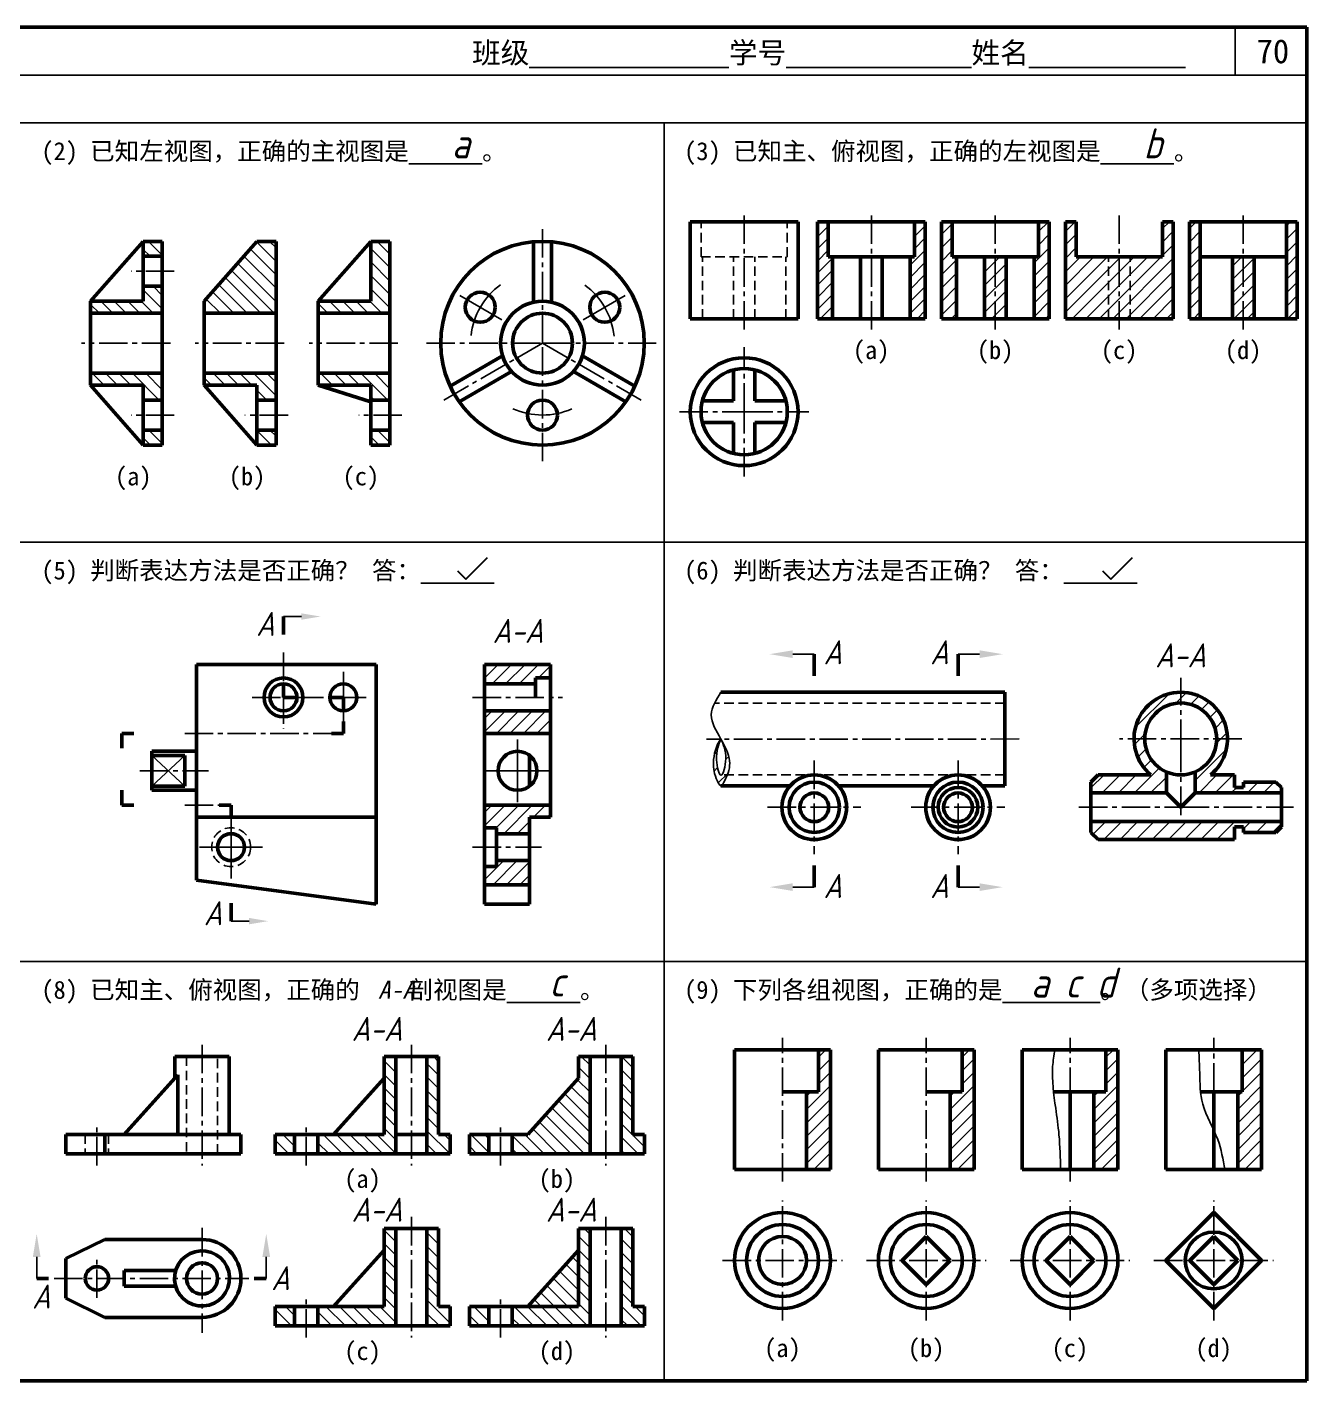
# Model space of a CAD drawing. Header units: millimetres. Extents: x 0 to 322, y 0 to 226.
# Drawn here: x 108.3 to 322, y 0 to 226 of the extents above; entities that cross this region are included whole.
import ezdxf

# ---------------------------------------------------------------- set-up
doc = ezdxf.new("R2010")
doc.units = ezdxf.units.MM
doc.header["$LTSCALE"] = 0.25
doc.linetypes.add('CENTER2', pattern=[28.575, 19.05, -3.175, 3.175, -3.175])
doc.linetypes.add('HIDDEN', pattern=[9.525, 6.35, -3.175])
for name, color, linetype in [('点画线层', 7, 'CENTER2'), ('细实线层', 7, 'Continuous'), ('虚线层', 7, 'HIDDEN')]:
    doc.layers.add(name, color=color, linetype=linetype)
doc.layers.add('答案', color=1, linetype='Continuous', lineweight=30)
doc.layers.add('粗实线层', color=7, linetype='Continuous', lineweight=50)
doc.styles.get("Standard").update_dxf_attribs({"font": 'gbeitc.shx', "height": 5, "bigfont": 'gbcbig.shx'})
doc.styles.add('宋体', font='SimSun.ttf', dxfattribs={"height": 3.5})
doc.styles.add('宋体-斜体', font='SimSun.ttf', dxfattribs={"oblique": 15, "height": 3})
pattern_1 = [(135, (0, 1.3035), (-1.122532, -1.122532), [])]

msp = doc.modelspace()

# ---------------------------------------------------------------- hatches: boundary and pattern name
at = {"layer": '细实线层'}
h = msp.add_hatch(dxfattribs=at)
h.set_pattern_fill('ANSI31', color=256, scale=0.45)
h.set_pattern_definition([(45, (17.0145, 20.2564), (-1.010279, 1.010279), [])])
h.paths.add_polyline_path([(242.8, 187.66), (242.07, 187.66), (242.07, 193.51), (240.27, 193.51), (240.27, 177.31), (242.8, 177.31)])
h.paths.add_polyline_path([(258.27, 193.51), (256.47, 193.51), (256.47, 187.66), (255.74, 187.66), (255.74, 177.31), (258.27, 177.31)])
h = msp.add_hatch(dxfattribs=at)
h.set_pattern_fill('ANSI31', color=256, scale=0.5)
h.paths.add_polyline_path([(262.77, 193.51), (260.97, 193.51), (260.97, 177.31), (263.5, 177.31), (263.5, 187.66), (262.77, 187.66)])
h.paths.add_polyline_path([(269.97, 187.66), (268.17, 187.66), (268.17, 177.31), (269.97, 177.31)])
h.paths.add_polyline_path([(271.77, 187.66), (269.97, 187.66), (269.97, 177.31), (271.77, 177.31)])
h.paths.add_polyline_path([(278.97, 193.51), (277.17, 193.51), (277.17, 187.66), (276.44, 187.66), (276.44, 177.31), (278.97, 177.31)])
h = msp.add_hatch(dxfattribs=at)
h.set_pattern_fill('ANSI31', color=256, scale=0.5)
h.paths.add_polyline_path([(290.67, 187.66), (283.47, 187.66), (283.47, 193.51), (281.67, 193.51), (281.67, 177.31), (290.67, 177.31)])
h.paths.add_polyline_path([(299.67, 193.51), (297.87, 193.51), (297.87, 187.66), (290.67, 187.66), (290.67, 177.31), (299.67, 177.31)])
h = msp.add_hatch(dxfattribs=at)
h.set_pattern_fill('ANSI31', color=256, scale=0.5)
h.paths.add_polyline_path([(304.17, 193.51), (302.37, 193.51), (302.37, 177.31), (304.17, 177.31)])
h.paths.add_polyline_path([(311.37, 187.66), (309.57, 187.66), (309.57, 177.31), (311.37, 177.31)])
h.paths.add_polyline_path([(313.17, 187.66), (311.37, 187.66), (311.37, 177.31), (313.17, 177.31)])
h.paths.add_polyline_path([(320.37, 193.51), (318.57, 193.51), (318.57, 177.31), (320.37, 177.31)])
h = msp.add_hatch(dxfattribs=at)
h.set_pattern_fill('ANSI31', color=256, scale=0.5, angle=90)
h.paths.add_polyline_path([(130.88, 190.23), (127.68, 190.23), (127.68, 187.73), (130.88, 187.73)])
h.paths.add_polyline_path([(130.88, 182.73), (127.68, 182.73), (127.68, 180.23), (118.88, 180.23), (118.88, 178.23), (130.88, 178.23)])
h.paths.add_polyline_path([(130.88, 168.23), (118.88, 168.23), (118.88, 166.23), (127.68, 166.23), (127.68, 163.73), (130.88, 163.73)])
h.paths.add_polyline_path([(130.88, 158.73), (127.68, 158.73), (127.68, 156.23), (130.88, 156.23)])
h = msp.add_hatch(dxfattribs=at)
h.set_pattern_fill('ANSI31', color=256, scale=0.5, angle=90)
h.paths.add_polyline_path([(149.88, 190.23), (146.68, 190.23), (137.88, 180.23), (137.88, 178.23), (149.88, 178.23)])
h.paths.add_polyline_path([(149.88, 168.23), (137.88, 168.23), (137.88, 166.23), (146.68, 166.23), (146.68, 163.73), (149.88, 163.73)])
h.paths.add_polyline_path([(149.88, 158.73), (146.68, 158.73), (146.68, 156.23), (149.88, 156.23)])
h = msp.add_hatch(dxfattribs=at)
h.set_pattern_fill('ANSI31', color=256, scale=0.5, angle=90)
h.paths.add_polyline_path([(168.88, 190.23), (165.68, 190.23), (165.68, 180.23), (156.88, 180.23), (156.88, 178.23), (168.88, 178.23)])
h.paths.add_polyline_path([(168.88, 168.23), (156.88, 168.23), (156.88, 166.23), (165.68, 166.23), (165.68, 163.73), (168.88, 163.73)])
h.paths.add_polyline_path([(168.88, 158.73), (165.68, 158.73), (165.68, 156.23), (168.88, 156.23)])
h = msp.add_hatch(dxfattribs=at)
h.set_pattern_fill('ANSI31', color=256, scale=0.5)
h.paths.add_polyline_path([(195.69, 119.6), (184.69, 119.6), (184.69, 116.35), (193.19, 116.35), (193.19, 117.35), (195.69, 117.35)])
h.paths.add_polyline_path([(195.69, 111.85), (184.69, 111.85), (184.69, 108.1), (195.69, 108.1)])
h.paths.add_polyline_path([(195.69, 96.1), (184.69, 96.1), (184.69, 92.35), (186.69, 92.35), (186.69, 91.35), (192.19, 91.35), (192.19, 94.1), (195.69, 94.1)])
h.paths.add_polyline_path([(192.19, 86.85), (186.69, 86.85), (186.69, 85.85), (184.69, 85.85), (184.69, 82.83), (192.19, 82.83)])
h = msp.add_hatch(dxfattribs=at)
h.set_pattern_fill('ANSI31', color=256, scale=0.6)
h.set_pattern_definition([(45, (-29.7775, -1.2033), (-1.347038, 1.347038), [])])
h.paths.add_polyline_path([(300.93, 113.17), (300.93, 114.97, 0.414214), (293.13, 107.17), (294.93, 107.17, -0.414214)])
h.paths.add_polyline_path([(300.93, 114.97), (300.93, 113.17, -0.414214), (306.93, 107.17), (308.73, 107.17, 0.414214)])
h.paths.add_polyline_path([(308.73, 107.17), (306.93, 107.17, -0.298217), (303.33, 101.67), (303.33, 98.17), (317.73, 98.17), (317.73, 99.07), (316.83, 99.97), (311.43, 99.97), (311.43, 99.07), (309.93, 99.07), (309.93, 101.17), (305.92, 101.17, 0.222999)])
h.paths.add_polyline_path([(294.93, 107.17), (293.13, 107.17, 0.222999), (295.95, 101.17), (287.13, 101.17), (285.93, 99.97), (285.93, 98.17), (298.53, 98.17), (298.53, 101.67, -0.298217)])
h.paths.add_polyline_path([(309.93, 92.47), (311.43, 92.47), (311.43, 91.57), (316.83, 91.57), (317.73, 92.47), (317.73, 93.37), (285.93, 93.37), (285.93, 91.57), (287.13, 90.37), (309.93, 90.37)])
h = msp.add_hatch(dxfattribs=at)
h.set_pattern_fill('ANSI31', color=256, scale=0.6)
h.set_pattern_definition([(45, (-76.1878, -33.051), (-1.347038, 1.347038), [])])
edge = h.paths.add_edge_path()
edge.add_spline(control_points=[(224.07, 101.16), (223.75, 101.39), (223.06, 104.34), (223.79, 106.3), (224.12, 107.13)], knot_values=[5.418722, 5.418722, 5.418722, 5.418722, 7.444176, 10.276993, 10.276993, 10.276993, 10.276993], degree=3, periodic=0)
edge.add_spline(control_points=[(224.12, 107.13), (223.31, 106.03), (222.67, 103.37), (223.05, 101.07), (223.93, 99.36), (224.14, 99.36)], knot_values=[14.020649, 14.020649, 14.020649, 14.020649, 17.404282, 20.073961, 20.867673, 20.867673, 20.867673, 20.867673], degree=3, periodic=0)
edge.add_spline(control_points=[(224.14, 99.36), (224.35, 99.36), (224.78, 100.14), (225.09, 100.83), (225.22, 101.16)], knot_values=[12.402584, 12.402584, 12.402584, 12.402584, 13.197641, 14.020649, 14.020649, 14.020649, 14.020649], degree=3, periodic=0)
edge.add_line((225.22, 101.16), (224.28, 101.16))
edge.add_spline(control_points=[(224.28, 101.16), (224.24, 101.14), (224.17, 101.11), (224.1, 101.13), (224.07, 101.16)], knot_values=[4.972657, 4.972657, 4.972657, 4.972657, 5.179421, 5.418722, 5.418722, 5.418722, 5.418722], degree=3, periodic=0)
edge = h.paths.add_edge_path()
edge.add_spline(control_points=[(225.22, 101.16), (225.55, 102.02), (225.88, 103.91), (224.83, 105.94), (224.14, 107.16)], knot_values=[7.022417, 7.022417, 7.022417, 7.022417, 9.147618, 12.402584, 12.402584, 12.402584, 12.402584], degree=3, periodic=0)
edge.add_spline(control_points=[(224.14, 107.16), (224.57, 106.22), (225.32, 104.58), (224.6, 101.41), (224.28, 101.16)], knot_values=[0, 0, 0, 0, 2.854818, 4.972657, 4.972657, 4.972657, 4.972657], degree=3, periodic=0)
edge.add_line((224.28, 101.16), (225.22, 101.16))
h = msp.add_hatch(dxfattribs=at)
h.set_pattern_fill('ANSI31', color=256, scale=0.5)
h.set_pattern_definition([(45, (0, 2.1806), (-1.122532, 1.122532), [])])
h.paths.add_polyline_path([(242.44, 55.28), (240.44, 55.28), (240.44, 48.28), (238.44, 48.28), (238.44, 35.28), (242.44, 35.28)])
h = msp.add_hatch(dxfattribs=at)
h.set_pattern_fill('ANSI31', color=256, scale=0.5)
h.set_pattern_definition([(45, (24, 2.1806), (-1.122532, 1.122532), [])])
h.paths.add_polyline_path([(266.44, 55.28), (264.44, 55.28), (264.44, 48.28), (262.44, 48.28), (262.44, 35.28), (266.44, 35.28)])
h = msp.add_hatch(dxfattribs=at)
h.set_pattern_fill('ANSI31', color=256, scale=0.5)
h.set_pattern_definition([(45, (48, 2.1806), (-1.122532, 1.122532), [])])
h.paths.add_polyline_path([(290.44, 55.28), (288.44, 55.28), (288.44, 48.28), (286.44, 48.28), (286.44, 35.28), (290.44, 35.28)])
h = msp.add_hatch(dxfattribs=at)
h.set_pattern_fill('ANSI31', color=256, scale=0.5)
h.set_pattern_definition([(45, (72, 2.1806), (-1.122532, 1.122532), [])])
h.paths.add_polyline_path([(314.44, 55.28), (311.19, 55.28), (311.19, 48.28), (310.44, 48.28), (310.44, 35.28), (314.44, 35.28)])
h = msp.add_hatch(dxfattribs=at)
h.set_pattern_fill('ANSI31', color=256, scale=0.5, angle=90)
h.set_pattern_definition(pattern_1)
h.paths.add_polyline_path([(152.96, 41.16), (149.71, 41.16), (149.71, 37.91), (152.96, 37.91)])
h.paths.add_polyline_path([(169.86, 54.16), (167.91, 54.16), (167.91, 41.16), (156.86, 41.16), (156.86, 37.91), (169.86, 37.91)])
h.paths.add_polyline_path([(177.01, 54.16), (175.06, 54.16), (175.06, 37.91), (177.01, 37.91), (178.96, 37.91), (178.96, 41.16), (177.01, 41.16)])
h = msp.add_hatch(dxfattribs=at)
h.set_pattern_fill('ANSI31', color=256, scale=0.5, angle=90)
h.set_pattern_definition(pattern_1)
h.paths.add_polyline_path([(185.41, 41.16), (182.16, 41.16), (182.16, 37.91), (185.41, 37.91)])
h.paths.add_polyline_path([(202.31, 54.16), (200.36, 54.16), (200.36, 50.55), (191.91, 41.16), (189.31, 41.16), (189.31, 37.91), (202.31, 37.91)])
h.paths.add_polyline_path([(209.46, 54.16), (207.51, 54.16), (207.51, 37.91), (209.46, 37.91), (211.41, 37.91), (211.41, 41.16), (209.46, 41.16)])
h = msp.add_hatch(dxfattribs=at)
h.set_pattern_fill('ANSI31', color=256, scale=0.5, angle=90)
h.paths.add_polyline_path([(152.96, 12.43), (149.71, 12.43), (149.71, 9.18), (152.96, 9.18)])
h.paths.add_polyline_path([(169.86, 25.43), (167.91, 25.43), (167.91, 12.43), (156.86, 12.43), (156.86, 9.18), (169.86, 9.18)])
h.paths.add_polyline_path([(178.96, 12.43), (177.01, 12.43), (177.01, 25.43), (175.06, 25.43), (175.06, 9.18), (177.01, 9.18), (178.96, 9.18)])
h = msp.add_hatch(dxfattribs=at)
h.set_pattern_fill('ANSI31', color=256, scale=0.5, angle=90)
h.paths.add_polyline_path([(185.41, 12.43), (182.16, 12.43), (182.16, 9.18), (185.41, 9.18)])
h.paths.add_polyline_path([(202.31, 25.43), (200.36, 25.43), (200.36, 12.43), (189.31, 12.43), (189.31, 9.18), (202.31, 9.18)])
h.paths.add_polyline_path([(200.36, 21.81), (191.91, 12.43), (200.36, 12.43)], flags=17)
h.paths.add_polyline_path([(209.46, 25.43), (207.51, 25.43), (207.51, 9.18), (209.46, 9.18), (211.41, 9.18), (211.41, 12.43), (209.46, 12.43)])

# ---------------------------------------------------------------- linework, layer by layer
at = {"lineweight": 50}
for p, q in [((322, 226), (0, 226)), ((322, 0), (322, 226)), ((0, 0), (322, 0))]:
    msp.add_line(p, q, dxfattribs=at)
for p, q in [((310, 218), (310, 226)), ((322, 218), (0, 218)), ((322, 210), (0, 210)), ((214.67, 210), (214.67, 0)), ((322, 140), (0, 140)), ((322, 70), (0, 70))]:
    msp.add_line(p, q)
at = {"layer": '点画线层'}
for p, q in [((228.03, 175.51), (228.03, 195.31)), ((249.27, 175.51), (249.27, 195.31)), ((269.97, 175.51), (269.97, 195.31)), ((290.67, 175.51), (290.67, 195.31)), ((311.37, 175.51), (311.37, 195.31)), ((194.36, 173.23), (194.36, 193.01)), ((132.88, 185.23), (125.68, 185.23)), ((132.22, 173.23), (117.38, 173.23)), ((151.22, 173.23), (136.38, 173.23)), ((170.22, 173.23), (155.38, 173.23)), ((174.98, 173.23), (194.36, 173.23)), ((194.36, 173.23), (177.22, 163.34)), ((194.36, 153.52), (194.36, 173.23)), ((194.36, 173.23), (213.34, 173.23)), ((194.36, 173.23), (211.49, 163.34)), ((228.03, 161.79), (228.03, 172.59)), ((132.88, 161.23), (125.68, 161.23)), ((151.88, 161.23), (144.68, 161.23)), ((170.88, 161.23), (163.68, 161.23)), ((217.23, 161.79), (228.03, 161.79)), ((228.03, 150.99), (228.03, 161.79)), ((228.03, 161.79), (238.83, 161.79)), ((151.11, 121.6), (151.11, 108.85)), ((300.93, 105.63), (300.93, 117.37)), ((145.86, 114.1), (165.36, 114.1)), ((182.69, 114.1), (197.69, 114.1)), ((134.61, 108.1), (161.11, 108.1)), ((273.94, 107.16), (221.72, 107.13)), ((311.13, 107.17), (290.73, 107.17)), ((300.93, 105.63), (300.93, 103.62)), ((127.11, 101.85), (138.61, 101.85)), ((239.74, 103.56), (239.74, 87.96)), ((263.74, 103.56), (263.74, 87.96)), ((300.93, 94.46), (300.93, 103.62)), ((134.61, 96.1), (142.36, 96.1)), ((231.94, 95.76), (247.54, 95.76)), ((255.94, 95.76), (271.54, 95.76)), ((283.93, 95.77), (300.93, 95.77)), ((300.93, 95.77), (319.73, 95.77)), ((182.69, 89.1), (194.19, 89.1)), ((234.44, 33.28), (234.44, 57.28)), ((258.44, 33.28), (258.44, 57.28)), ((282.44, 33.28), (282.44, 57.28)), ((306.44, 48.28), (306.44, 57.28)), ((137.51, 56.11), (137.51, 35.96)), ((172.46, 56.11), (172.46, 35.96)), ((204.91, 56.11), (204.91, 35.96)), ((119.96, 35.96), (119.96, 42.46)), ((154.91, 35.96), (154.91, 42.46)), ((187.36, 35.96), (187.36, 42.46)), ((234.44, 10.11), (234.44, 30.11)), ((258.44, 10.11), (258.44, 30.11)), ((282.44, 10.11), (282.44, 30.11)), ((306.44, 10.11), (306.44, 30.11)), ((172.46, 27.38), (172.46, 7.23)), ((204.91, 27.38), (204.91, 7.23)), ((137.51, 25.56), (137.51, 8.01)), ((119.96, 13.86), (119.96, 20.36)), ((224.44, 20.11), (244.44, 20.11)), ((248.44, 20.11), (268.44, 20.11)), ((272.44, 20.11), (292.44, 20.11)), ((296.44, 20.11), (316.44, 20.11)), ((112.81, 17.11), (145.31, 17.11)), ((154.91, 7.23), (154.91, 13.73)), ((187.36, 7.23), (187.36, 13.73))]:
    msp.add_line(p, q, dxfattribs=at)
at = {"layer": '答案'}
for p, q in [((181.58, 133.82), (185.19, 137.43)), ((289.26, 133.82), (292.87, 137.43)), ((180.18, 135.21), (181.58, 133.82)), ((287.86, 135.21), (289.26, 133.82))]:
    msp.add_line(p, q, dxfattribs=at)
at = {"layer": '粗实线层'}
for p, q in [((219.03, 193.51), (237.03, 193.51)), ((219.03, 177.31), (219.03, 193.51)), ((237.03, 177.31), (237.03, 193.51)), ((240.27, 193.51), (258.27, 193.51)), ((240.27, 177.31), (240.27, 193.51)), ((242.07, 187.66), (242.07, 193.51)), ((256.47, 187.66), (256.47, 193.51)), ((258.27, 177.31), (258.27, 193.51)), ((260.97, 193.51), (278.97, 193.51)), ((260.97, 177.31), (260.97, 193.51)), ((262.77, 187.66), (262.77, 193.51)), ((277.17, 187.66), (277.17, 193.51)), ((278.97, 177.31), (278.97, 193.51)), ((281.67, 193.51), (283.47, 193.51)), ((281.67, 177.31), (281.67, 193.51)), ((283.47, 187.66), (283.47, 193.51)), ((297.87, 187.66), (297.87, 193.51)), ((297.87, 193.51), (299.67, 193.51)), ((299.67, 177.31), (299.67, 193.51)), ((302.37, 193.51), (320.37, 193.51)), ((302.37, 177.31), (302.37, 193.51)), ((304.17, 177.31), (304.17, 193.51)), ((318.57, 177.31), (318.57, 193.51)), ((320.37, 177.31), (320.37, 193.51)), ((127.68, 190.23), (118.88, 180.23)), ((127.68, 190.23), (127.68, 180.23)), ((130.88, 190.23), (127.68, 190.23)), ((130.88, 190.23), (130.88, 156.23)), ((146.68, 190.23), (137.88, 180.23)), ((149.88, 190.23), (146.68, 190.23)), ((149.88, 190.23), (149.88, 156.23)), ((165.68, 190.23), (156.88, 180.23)), ((165.68, 190.23), (165.68, 180.23)), ((168.88, 190.23), (165.68, 190.23)), ((168.88, 190.23), (168.88, 156.23)), ((192.86, 180.07), (192.86, 190.16)), ((195.86, 180.07), (195.86, 190.16)), ((130.88, 187.73), (127.68, 187.73)), ((242.07, 187.66), (256.47, 187.66)), ((242.8, 177.31), (242.8, 187.66)), ((247.47, 177.31), (247.47, 187.66)), ((251.07, 177.31), (251.07, 187.66)), ((255.74, 177.31), (255.74, 187.66)), ((262.77, 187.66), (277.17, 187.66)), ((263.5, 177.31), (263.5, 187.66)), ((268.17, 177.31), (268.17, 187.66)), ((271.77, 177.31), (271.77, 187.66)), ((276.44, 177.31), (276.44, 187.66)), ((283.47, 187.66), (297.87, 187.66)), ((304.17, 187.66), (318.57, 187.66)), ((309.57, 177.31), (309.57, 187.66)), ((313.17, 177.31), (313.17, 187.66)), ((130.88, 182.73), (127.68, 182.73)), ((118.88, 180.23), (118.88, 166.23)), ((127.68, 180.23), (118.88, 180.23)), ((137.88, 180.23), (137.88, 166.23)), ((156.88, 180.23), (156.88, 166.23)), ((165.68, 180.23), (156.88, 180.23)), ((130.88, 178.23), (118.88, 178.23)), ((149.88, 178.23), (137.88, 178.23)), ((168.88, 178.23), (156.88, 178.23)), ((219.03, 177.31), (237.03, 177.31)), ((240.27, 177.31), (258.27, 177.31)), ((260.97, 177.31), (278.97, 177.31)), ((281.67, 177.31), (299.67, 177.31)), ((302.37, 177.31), (320.37, 177.31)), ((187.69, 171.11), (178.94, 166.06)), ((201.03, 171.11), (209.77, 166.06)), ((130.88, 168.23), (118.88, 168.23)), ((149.88, 168.23), (137.88, 168.23)), ((168.88, 168.23), (156.88, 168.23)), ((189.19, 168.51), (180.44, 163.46)), ((199.53, 168.51), (208.27, 163.46)), ((226.23, 163.59), (226.23, 168.77)), ((229.83, 163.59), (229.83, 168.77)), ((127.68, 166.23), (118.88, 166.23)), ((127.68, 156.23), (118.88, 166.23)), ((127.68, 166.23), (127.68, 156.23)), ((146.68, 166.23), (137.88, 166.23)), ((146.68, 156.23), (137.88, 166.23)), ((146.68, 166.23), (146.68, 156.23)), ((165.68, 166.23), (156.88, 166.23)), ((165.68, 163.46), (156.88, 166.23)), ((165.68, 166.23), (165.68, 156.23)), ((130.88, 163.73), (127.68, 163.73)), ((149.88, 163.73), (146.68, 163.73)), ((168.88, 163.73), (165.68, 163.73)), ((221.06, 163.59), (226.23, 163.59)), ((229.83, 163.59), (235, 163.59)), ((130.88, 158.73), (127.68, 158.73)), ((149.88, 158.73), (146.68, 158.73)), ((168.88, 158.73), (165.68, 158.73)), ((221.06, 159.99), (226.23, 159.99)), ((226.23, 154.82), (226.23, 159.99)), ((229.83, 154.82), (229.83, 159.99)), ((229.83, 159.99), (235, 159.99)), ((130.88, 156.23), (127.68, 156.23)), ((149.88, 156.23), (146.68, 156.23)), ((168.88, 156.23), (165.68, 156.23)), ((151.11, 124.6), (151.11, 127.6)), ((239.74, 117.72), (239.74, 121.32)), ((263.74, 117.72), (263.74, 121.32)), ((136.61, 119.6), (136.61, 83.6)), ((136.61, 119.6), (166.61, 119.6)), ((166.61, 119.6), (166.61, 79.6)), ((184.69, 119.6), (184.69, 79.6)), ((184.69, 119.6), (195.69, 119.6)), ((195.69, 119.6), (195.69, 94.1)), ((151.11, 114.1), (151.11, 116.1)), ((184.69, 116.35), (193.19, 116.35)), ((193.19, 117.35), (193.19, 114.1)), ((193.19, 117.35), (195.69, 117.35)), ((151.11, 114.1), (153.11, 114.1)), ((159.11, 114.1), (161.11, 114.1)), ((161.11, 112.1), (161.11, 114.1)), ((271.54, 114.96), (224.14, 114.96)), ((271.54, 99.36), (271.54, 114.96)), ((184.69, 111.85), (195.69, 111.85)), ((161.11, 108.1), (161.11, 110.1)), ((124.11, 108.1), (126.11, 108.1)), ((124.11, 105.6), (124.11, 108.1)), ((159.11, 108.1), (161.11, 108.1)), ((184.69, 108.1), (195.69, 108.1)), ((136.61, 105.1), (129.11, 105.1)), ((129.11, 105.1), (129.11, 98.6)), ((134.61, 104.41), (129.11, 104.41)), ((134.61, 104.41), (134.61, 99.29)), ((192.19, 104.41), (192.19, 99.29)), ((285.93, 99.97), (287.13, 101.17)), ((285.93, 91.57), (285.93, 99.97)), ((287.13, 101.17), (295.95, 101.17)), ((298.53, 98.17), (298.53, 101.67)), ((303.33, 98.17), (303.33, 101.67)), ((305.92, 101.17), (309.93, 101.17)), ((309.93, 99.07), (309.93, 101.17)), ((311.43, 99.97), (316.83, 99.97)), ((311.43, 99.07), (311.43, 99.97)), ((316.83, 99.97), (317.73, 99.07)), ((124.11, 98.6), (124.11, 96.1)), ((134.61, 99.29), (129.11, 99.29)), ((136.61, 98.6), (129.11, 98.6)), ((235.72, 99.36), (224.14, 99.36)), ((259.72, 99.36), (243.77, 99.36)), ((271.54, 99.36), (267.77, 99.36)), ((285.93, 98.17), (298.53, 98.17)), ((298.53, 98.17), (300.93, 95.77)), ((300.93, 95.77), (303.33, 98.17)), ((303.33, 98.17), (317.73, 98.17)), ((309.93, 99.07), (311.43, 99.07)), ((317.73, 92.47), (317.73, 99.07)), ((124.11, 96.1), (126.11, 96.1)), ((140.36, 96.1), (142.36, 96.1)), ((142.36, 94.1), (142.36, 96.1)), ((184.69, 96.1), (195.69, 96.1)), ((136.61, 94.1), (166.61, 94.1)), ((192.19, 94.1), (192.19, 79.6)), ((192.19, 94.1), (195.69, 94.1)), ((285.93, 93.37), (317.73, 93.37)), ((184.69, 92.35), (186.69, 92.35)), ((186.69, 92.35), (186.69, 85.85)), ((186.69, 91.35), (192.19, 91.35)), ((285.93, 91.57), (287.13, 90.37)), ((309.93, 90.37), (309.93, 92.47)), ((309.93, 92.47), (311.43, 92.47)), ((311.43, 91.57), (311.43, 92.47)), ((311.43, 91.57), (316.83, 91.57)), ((317.73, 92.47), (316.83, 91.57)), ((287.13, 90.37), (309.93, 90.37)), ((186.69, 86.85), (192.19, 86.85)), ((239.74, 82.43), (239.74, 86.03)), ((263.74, 82.43), (263.74, 86.03)), ((184.69, 85.85), (186.69, 85.85)), ((136.61, 83.6), (166.61, 79.6)), ((184.69, 82.83), (192.19, 82.83)), ((142.36, 76.75), (142.36, 79.75)), ((184.69, 79.6), (192.19, 79.6)), ((226.44, 55.28), (242.44, 55.28)), ((226.44, 35.28), (226.44, 55.28)), ((240.44, 48.28), (240.44, 55.28)), ((242.44, 35.28), (242.44, 55.28)), ((250.44, 55.28), (266.44, 55.28)), ((250.44, 35.28), (250.44, 55.28)), ((264.44, 48.28), (264.44, 55.28)), ((266.44, 35.28), (266.44, 55.28)), ((274.44, 55.28), (290.44, 55.28)), ((274.44, 35.28), (274.44, 55.28)), ((288.44, 48.28), (288.44, 55.28)), ((290.44, 35.28), (290.44, 55.28)), ((298.44, 55.28), (314.44, 55.28)), ((298.44, 35.28), (298.44, 55.28)), ((311.19, 48.28), (311.19, 55.28)), ((314.44, 35.28), (314.44, 55.28)), ((142.06, 54.16), (132.96, 54.16)), ((132.96, 54.16), (132.96, 50.55)), ((142.06, 41.16), (142.06, 54.16)), ((177.01, 54.16), (167.91, 54.16)), ((167.91, 54.16), (167.91, 41.16)), ((169.86, 54.16), (169.86, 37.91)), ((175.06, 37.91), (175.06, 54.16)), ((177.01, 41.16), (177.01, 54.16)), ((209.46, 54.16), (200.36, 54.16)), ((200.36, 54.16), (200.36, 50.55)), ((202.31, 54.16), (202.31, 37.91)), ((207.51, 37.91), (207.51, 54.16)), ((209.46, 41.16), (209.46, 54.16)), ((124.51, 41.16), (133.46, 51.1)), ((133.46, 51.1), (133.46, 41.16)), ((159.46, 41.16), (167.91, 50.55)), ((191.91, 41.16), (200.36, 50.55)), ((240.44, 48.28), (234.44, 48.28)), ((238.44, 35.28), (238.44, 48.28)), ((264.44, 48.28), (258.44, 48.28)), ((262.44, 35.28), (262.44, 48.28)), ((288.44, 48.28), (279.69, 48.28)), ((282.44, 48.28), (282.44, 35.28)), ((286.44, 35.28), (286.44, 48.28)), ((311.19, 48.28), (304.25, 48.28)), ((306.44, 48.28), (306.44, 35.28)), ((310.44, 35.28), (310.44, 48.28)), ((144.01, 41.16), (114.76, 41.16)), ((114.76, 41.16), (114.76, 37.91)), ((121.3, 37.91), (121.3, 41.16)), ((144.01, 37.91), (144.01, 41.16)), ((167.91, 41.16), (149.71, 41.16)), ((149.71, 41.16), (149.71, 37.91)), ((152.96, 41.16), (152.96, 37.91)), ((156.86, 41.16), (156.86, 37.91)), ((169.86, 41.16), (175.06, 41.16)), ((178.96, 41.16), (177.01, 41.16)), ((178.96, 37.91), (178.96, 41.16)), ((191.91, 41.16), (182.16, 41.16)), ((182.16, 41.16), (182.16, 37.91)), ((185.41, 41.16), (185.41, 37.91)), ((189.31, 41.16), (189.31, 37.91)), ((211.41, 41.16), (209.46, 41.16)), ((211.41, 37.91), (211.41, 41.16)), ((114.76, 37.91), (144.01, 37.91)), ((114.76, 37.91), (142.06, 37.91)), ((149.71, 37.91), (178.96, 37.91)), ((149.71, 37.91), (177.01, 37.91)), ((182.16, 37.91), (211.41, 37.91)), ((182.16, 37.91), (209.46, 37.91)), ((226.44, 35.28), (242.44, 35.28)), ((250.44, 35.28), (266.44, 35.28)), ((274.44, 35.28), (290.44, 35.28)), ((298.44, 35.28), (314.44, 35.28)), ((306.44, 28.11), (298.44, 20.11)), ((314.44, 20.11), (306.44, 28.11)), ((177.01, 25.43), (167.91, 25.43)), ((167.91, 25.43), (167.91, 12.43)), ((169.86, 25.43), (169.86, 9.18)), ((175.06, 9.18), (175.06, 25.43)), ((177.01, 12.43), (177.01, 25.43)), ((209.46, 25.43), (200.36, 25.43)), ((200.36, 25.43), (200.36, 12.43)), ((202.31, 25.43), (202.31, 9.18)), ((207.51, 9.18), (207.51, 25.43)), ((209.46, 12.43), (209.46, 25.43)), ((114.76, 20.41), (121.3, 23.61)), ((137.51, 23.61), (121.3, 23.61)), ((258.44, 24.11), (254.44, 20.11)), ((262.44, 20.11), (258.44, 24.11)), ((282.44, 24.11), (278.44, 20.11)), ((286.44, 20.11), (282.44, 24.11)), ((306.44, 24.11), (302.44, 20.11)), ((310.44, 20.11), (306.44, 24.11)), ((114.76, 20.41), (114.76, 13.81)), ((159.46, 12.43), (167.91, 21.81)), ((191.91, 12.43), (200.36, 21.81)), ((132.96, 18.41), (124.51, 18.41)), ((124.51, 18.41), (124.51, 15.81)), ((254.44, 20.11), (258.44, 16.11)), ((258.44, 16.11), (262.44, 20.11)), ((278.44, 20.11), (282.44, 16.11)), ((282.44, 16.11), (286.44, 20.11)), ((298.44, 20.11), (306.44, 12.11)), ((302.44, 20.11), (306.44, 16.11)), ((306.44, 16.11), (310.44, 20.11)), ((306.44, 12.11), (314.44, 20.11)), ((109.9, 17.11), (111.9, 17.11)), ((146.23, 17.11), (148.23, 17.11)), ((114.76, 13.81), (121.3, 10.61)), ((124.51, 15.81), (132.96, 15.81)), ((167.91, 12.43), (149.71, 12.43)), ((149.71, 12.43), (149.71, 9.18)), ((152.96, 12.43), (152.96, 9.18)), ((156.86, 12.43), (156.86, 9.18)), ((178.96, 12.43), (177.01, 12.43)), ((178.96, 9.18), (178.96, 12.43)), ((200.36, 12.43), (182.16, 12.43)), ((182.16, 12.43), (182.16, 9.18)), ((185.41, 12.43), (185.41, 9.18)), ((189.31, 12.43), (189.31, 9.18)), ((211.41, 12.43), (209.46, 12.43)), ((211.41, 9.18), (211.41, 12.43)), ((137.51, 10.61), (121.3, 10.61)), ((149.71, 9.18), (178.96, 9.18)), ((149.71, 9.18), (177.01, 9.18)), ((182.16, 9.18), (211.41, 9.18)), ((182.16, 9.18), (209.46, 9.18))]:
    msp.add_line(p, q, dxfattribs=at)
for centre, radius in [((194.36, 173.23), 17), ((183.97, 179.23), 2.5), ((204.75, 179.23), 2.5), ((194.36, 173.23), 7), ((194.36, 173.23), 5), ((228.03, 161.79), 9), ((228.03, 161.79), 7.2), ((194.36, 161.23), 2.5), ((151.11, 114.1), 3.25), ((151.11, 114.1), 2.25), ((161.11, 114.1), 2.25), ((300.93, 107.17), 6), ((190.19, 101.85), 3.25), ((239.74, 95.76), 5.4), ((239.74, 95.76), 4.2), ((263.74, 95.76), 5.4), ((263.74, 95.76), 4.2), ((239.74, 95.76), 2.4), ((263.74, 95.76), 3.3), ((263.74, 95.76), 2.4), ((142.36, 89.1), 2.25), ((234.44, 20.11), 8), ((258.44, 20.11), 8), ((282.44, 20.11), 8), ((234.44, 20.11), 6), ((258.44, 20.11), 6), ((282.44, 20.11), 6), ((234.44, 20.11), 4), ((306.44, 20.11), 4.75)]:
    msp.add_circle(centre, radius, dxfattribs=at)
for centre, radius, start, end in [((300.93, 107.17), 7.8, 309.7151, 230.2849), ((137.51, 17.11), 6.5, 270, 90), ((137.51, 17.11), 4.6, 351.8699, 171.8699), ((119.96, 17.11), 1.95, 0, 180), ((137.51, 17.11), 2.6, 0, 180), ((119.96, 17.11), 1.95, 180, 0), ((137.51, 17.11), 4.6, 171.8699, 351.8699), ((137.51, 17.11), 2.6, 180, 0)]:
    msp.add_arc(centre, radius, start, end, dxfattribs=at)
at = {"layer": '细实线层'}
for p, q in [((187.59, 177.14), (180.56, 181.19)), ((201.13, 177.14), (208.15, 181.19)), ((151.11, 127.6), (154.11, 127.6)), ((239.74, 121.32), (236.14, 121.32)), ((263.74, 121.32), (267.34, 121.32)), ((161.11, 118.35), (161.11, 109.85)), ((190.19, 96.6), (190.19, 107.1)), ((129.11, 99.29), (134.61, 104.41)), ((129.11, 104.41), (134.61, 99.29)), ((184.94, 101.85), (195.44, 101.85)), ((142.36, 94.35), (142.36, 83.85)), ((137.11, 89.1), (147.61, 89.1)), ((239.74, 82.43), (236.14, 82.43)), ((263.74, 82.43), (267.34, 82.43)), ((142.36, 76.75), (145.36, 76.75)), ((109.9, 17.11), (109.9, 20.71)), ((148.23, 17.11), (148.23, 20.71))]:
    msp.add_line(p, q, dxfattribs=at)
for start, end in [(125.692, 173.9555), (5.692, 53.9555), (245.692, 293.9555)]:
    msp.add_arc((194.36, 173.23), 12, start, end, dxfattribs=at)
for points, knots in [([(224.14, 114.96), (223.35, 113.71), (221.73, 111.13), (224.13, 107.3), (226.04, 103.6), (225.34, 101.17), (224.14, 98.97), (223.05, 101.07), (222.66, 103.38), (223.32, 106.06), (224.14, 107.16)], [0, 0, 0, 0, 3.405036, 7.022417, 10.277383, 13.225593, 14.020649, 14.814362, 17.484041, 20.901993, 20.901993, 20.901993, 20.901993]), ([(224.14, 107.16), (224.57, 106.22), (225.35, 104.51), (224.19, 99.67), (223.01, 104.27), (223.81, 106.34), (224.14, 107.17), (224.13, 107.18)], [0, 0, 0, 0, 2.854818, 5.179421, 7.444176, 10.318732, 10.337537, 10.337537, 10.337537, 10.337537])]:
    msp.add_open_spline(points, degree=3, knots=knots, dxfattribs=at)
for points in [[(280.86, 35.28), (280.6, 41.08), (280.05, 45.52), (279.54, 52.47), (279.89, 55.28)], [(308.27, 35.28), (307.11, 40.29), (304.6, 46.21), (304.1, 51.47), (303.94, 55.28)]]:
    msp.add_spline(points, degree=3, dxfattribs=at)
for points in [[(154.11, 128.13), (154.11, 127.07), (157.31, 127.6)], [(236.14, 121.96), (236.14, 120.68), (232.3, 121.32)], [(267.34, 121.96), (267.34, 120.68), (271.18, 121.32)], [(236.14, 83.07), (236.14, 81.79), (232.3, 82.43)], [(267.34, 83.07), (267.34, 81.79), (271.18, 82.43)], [(145.36, 77.29), (145.36, 76.22), (148.56, 76.75)], [(109.26, 20.71), (110.54, 20.71), (109.9, 24.55)], [(147.59, 20.71), (148.87, 20.71), (148.23, 24.55)]]:
    msp.add_solid(points, dxfattribs=at)
at = {"layer": '虚线层'}
for p, q in [((220.83, 187.66), (220.83, 193.51)), ((235.23, 187.66), (235.23, 193.51)), ((220.83, 187.66), (235.23, 187.66)), ((221.06, 177.31), (221.06, 187.66)), ((226.23, 177.31), (226.23, 187.66)), ((229.83, 177.31), (229.83, 187.66)), ((235, 177.31), (235, 187.66)), ((288.87, 177.31), (288.87, 187.66)), ((292.47, 177.31), (292.47, 187.66)), ((271.54, 113.16), (223.09, 113.16)), ((271.54, 101.16), (224.07, 101.16)), ((134.91, 54.16), (134.91, 37.91)), ((140.11, 37.91), (140.11, 54.16)), ((118.01, 41.16), (118.01, 37.91)), ((121.91, 41.16), (121.91, 37.91))]:
    msp.add_line(p, q, dxfattribs=at)
msp.add_circle((142.36, 89.1), 3.25, dxfattribs=at)

# ---------------------------------------------------------------- texts
at = {"style": '宋体'}
for s, height, p in [('班级%%U              %%U学号%%U             %%U姓名%%U           ', 3.5, (182.61, 219.96)), ('70', 4, (313.6, 219.96)), ('(2) 已知左视图，正确的主视图是%%U      %%U。', 3, (110.67, 203.79)), ('(3) 已知主、俯视图，正确的左视图是%%U      %%U。', 3, (218, 203.79)), ('(5) 判断表达方法是否正确？ 答：%%U      ', 3, (110.67, 133.79)), ('(6) 判断表达方法是否正确？ 答：%%U      ', 3, (218, 133.79)), ('(8) 已知主、俯视图，正确的    剖视图是%%U      %%U。', 3, (110.67, 63.79)), ('(9) 下列各组视图，正确的是%%U        %%U。（多项选择）', 3, (218, 63.79))]:
    msp.add_text(s, height=height, dxfattribs=at).set_placement(p)
at = {"style": '宋体-斜体', "oblique": 15}
msp.add_text('A-A', height=3, dxfattribs=at).set_placement((166.9, 63.79))
at = {"layer": '答案'}
for s, p in [('b', (294.72, 204.09)), ('a', (179.21, 204.09)), ('a c d', (275.91, 64)), ('c', (195.51, 64.17))]:
    msp.add_text(s, height=5, dxfattribs=at).set_placement(p)
at = {"layer": '细实线层', "style": '宋体'}
for s, p in [('(a)', (246.18, 170.58)), ('(b)', (266.88, 170.58)), ('(c)', (287.58, 170.58)), ('(d)', (308.28, 170.58)), ('(a)', (122.97, 149.5)), ('(b)', (141.97, 149.5)), ('(c)', (160.97, 149.5)), ('(a)', (161.25, 32.23)), ('(b)', (193.7, 32.23)), ('(c)', (161.25, 3.49)), ('(d)', (193.7, 3.49)), ('(a)', (231.36, 3.98)), ('(b)', (255.36, 3.98)), ('(c)', (279.36, 3.98)), ('(d)', (303.36, 3.98))]:
    msp.add_text(s, height=3, dxfattribs=at).set_placement(p)
at = {"layer": '细实线层'}
for s, p in [('A', (146.56, 124.37)), ('A-A', (186.04, 123.2)), ('A', (241.3, 119.63)), ('A', (259.11, 119.63)), ('A-A', (296.69, 119.12)), ('A', (241.3, 80.61)), ('A', (259.11, 80.61)), ('A', (137.81, 76.07)), ('A-A', (162.5, 56.76)), ('A-A', (194.95, 56.76)), ('A-A', (162.5, 26.58)), ('A-A', (194.95, 26.58)), ('A', (149.08, 15.16)), ('A', (109.14, 12.08))]:
    msp.add_text(s, height=4, dxfattribs=at).set_placement(p)

doc.saveas('drawing.dxf')
